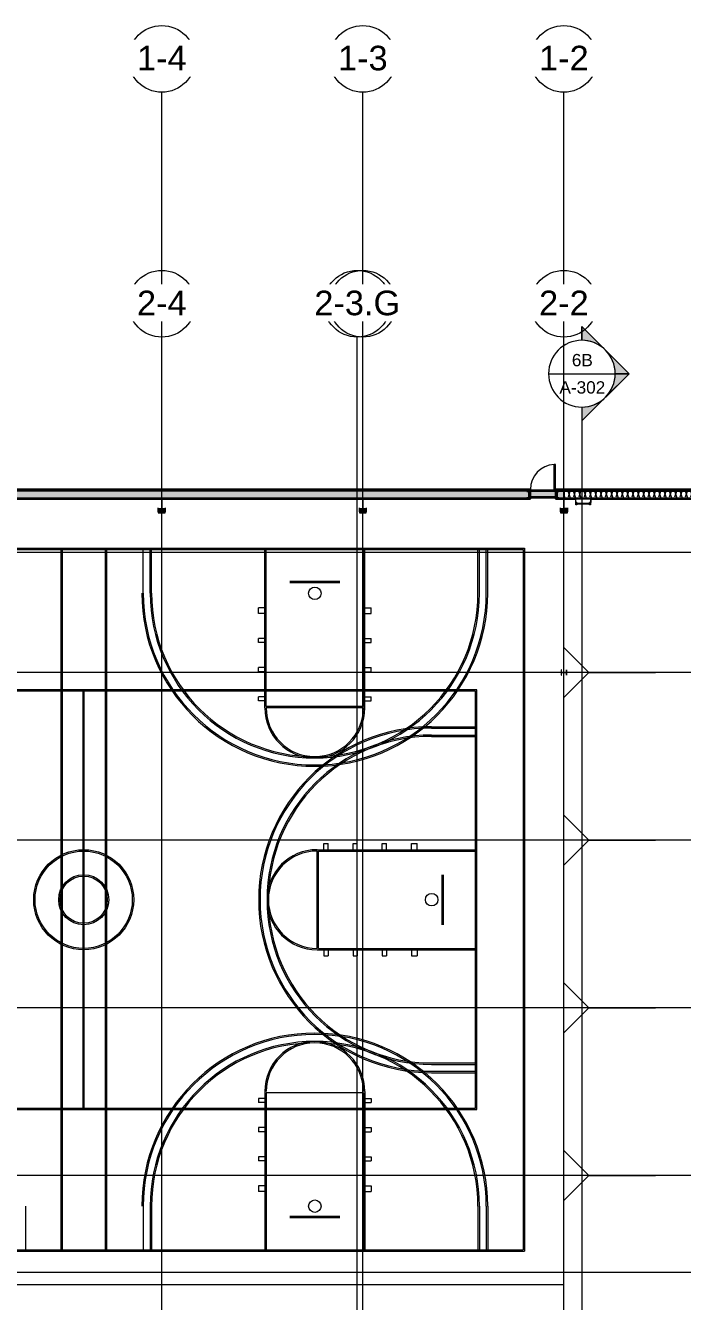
# Model space of a CAD drawing. Header units: inches. Extents: x 25369 to 33161, y -23509 to -20274.
# Drawn here: x 31135 to 32081, y -22290 to -20454 of the extents above; entities that cross this region are included whole.
import ezdxf

# ---------------------------------------------------------------- set-up
doc = ezdxf.new("R2010")
doc.units = ezdxf.units.IN
doc.header["$MEASUREMENT"] = 0
doc.linetypes.add('Dash 1_16_', pattern=[0.125, 0.0625, -0.0625])
doc.linetypes.add('Grid Line 1_2_', pattern=[0.875, 0.5, -0.125, 0.125, -0.125])
for name, color, linetype, lineweight in [('A-DETL', 90, 'Continuous', 9), ('A-DOOR', 31, 'Continuous', 9), ('A-FLOR', 192, 'Continuous', 9), ('A-FLOR-OTLN', 90, 'Continuous', 9), ('A-WALL', 113, 'Continuous', 9), ('A-WALL-PATT', 111, 'Continuous', 25), ('G-ANNO-SYMB', 111, 'Continuous', 9), ('L-SITE-WALL', 31, 'Continuous', 9), ('Q-SPCQ', 91, 'Continuous', 9), ('S-BEAM', 12, 'Continuous', 9), ('S-COLS', 52, 'Continuous', 9), ('S-GRID', 1, 'Continuous', 9), ('S-GRID-IDEN', 1, 'Continuous', 9)]:
    doc.layers.add(name, color=color, linetype=linetype, lineweight=lineweight)
doc.styles.add('Arial', font='arial.ttf', dxfattribs={"height": 35.407186})
doc.styles.add('Arial_1', font='arial.ttf', dxfattribs={"height": 17.703593})
pattern_1 = [(0, (5929.126, 0), (0, 24), []), (90, (5929.126, 0), (-24, 1e-15), [])]
pattern_2 = [(161.57, (5930.086, 0.96), (-7.6802237, -0.0009796), [0, -54.643, 6.067, 0]), (18.43, (5928.166, 0.96), (-7.6802237, 0.0009796), [0, -54.643, 6.067, 0]), (108.43, (5930.086, 0.96), (3.8382953, -19.20136532), [18.211, -42.499]), (71.57, (5928.166, 0.96), (3.8382953, 19.20136532), [18.211, -42.499])]
pattern_3 = [(45, (5929.126, 0), (-19.00703, 19.00703), []), (45, (5929.126, 28.8), (-19.00703, 19.00703), [])]
pattern_4 = [(225, (31620.517, -22360.053), (19.00703, -19.00703), []), (225, (31620.517, -22388.853), (19.00703, -19.00703), [])]
pattern_5 = [(225, (31331.017, -22360.053), (19.00703, -19.00703), []), (225, (31331.017, -22388.853), (19.00703, -19.00703), [])]
pattern_6 = [(225, (31910.017, -22360.053), (19.00703, -19.00703), []), (225, (31910.017, -22388.853), (19.00703, -19.00703), [])]

# ---------------------------------------------------------------- blocks, each defined once
blk = doc.blocks.new('Struct_Xcel_Sports Complex_rvt-2-Overall Floor Plan')
at = {"layer": 'L-SITE-WALL', "lineweight": 5}
h = blk.add_hatch(color=254, dxfattribs=at)
h.paths.add_polyline_path([(25968.8, -21132.3), (25968.8, -21124.3), (25932.8, -21124.3), (25932.8, -21132.3), (25942.9, -21132.3)], flags=0)
h.paths.add_polyline_path([(23037.3, -21132.3), (23037.5, -21132.3), (23037.5, -21125), (23037.3, -21125), (23037.3, -21128.4)], flags=0)
h.paths.add_polyline_path([(23036.8, -21132.3), (23036.8, -21124.3), (22929.5, -21124.3), (22929.5, -21132.3), (22995.1, -21132.3)], flags=0)
h.paths.add_polyline_path([(22919.8, -21132.3), (22919.8, -21124.3), (22847.8, -21124.3), (22847.8, -21132.3), (22854.7, -21132.3)], flags=0)
at = {"layer": 'A-DETL', "linetype": 'Dash 1_16_'}
blk.add_line((25932.8, -21124.3), (25968.8, -21124.3), dxfattribs=at)
at = {"layer": 'A-DETL', "color": 7}
for p, q in [((26016.9, -21385.1), (25980.9, -21349.1)), ((25980.9, -21421.1), (26016.9, -21385.1)), ((26016.9, -21385.1), (26112.9, -21385.1)), ((26016.9, -21626.3), (25980.9, -21590.3)), ((25980.9, -21662.3), (26016.9, -21626.3)), ((26016.9, -21626.3), (26112.9, -21626.3)), ((26016.9, -21867.6), (25980.9, -21831.6)), ((25980.9, -21903.6), (26016.9, -21867.6)), ((26016.9, -21867.6), (26112.9, -21867.6)), ((26016.9, -22108.8), (25980.9, -22072.8)), ((25980.9, -22144.8), (26016.9, -22108.8)), ((26016.9, -22108.8), (26112.9, -22108.8))]:
    blk.add_line(p, q, dxfattribs=at)
at = {"layer": 'A-FLOR', "color": 7}
blk.add_line((25932.8, -21132.3), (25968.8, -21132.3), dxfattribs=at)
at = {"layer": 'L-SITE-WALL', "color": 7}
for p, q in [((25932.8, -21124.3), (25968.8, -21124.3)), ((25968.8, -21132.3), (25932.8, -21132.3))]:
    blk.add_line(p, q, dxfattribs=at)
blk = doc.blocks.new('columns and girder2 - one-1334686-Overall Floor Plan')
at = {"layer": 'S-BEAM'}
h = blk.add_hatch(dxfattribs=at)
h.set_pattern_fill('FP_23', color=256, style=0, pattern_type=2)
h.set_pattern_definition(pattern_4)
h.paths.add_polyline_path([(-5, -1.2), (-5, -2), (5, -2), (5, -1.2), (0, -1.2)], flags=0)
h.paths.add_polyline_path([(-5, -17), (-5, -18.5), (5, -18.5), (5, -17)], flags=0)
h.paths.add_polyline_path([(5, -1204.9), (-5, -1204.9), (-5, -1206.4), (5, -1206.4)], flags=0)
h.paths.add_polyline_path([(5, -1224.3), (-5, -1224.3), (-5, -1225), (5, -1225)], flags=0)
h = blk.add_hatch(color=256, dxfattribs=at)
h.paths.add_polyline_path([(5, -10.7), (0.6, -10.7), (0.6, -17), (5, -17)], flags=0)
h.paths.add_polyline_path([(-5, -10.7), (-5, -17), (-0.6, -17), (-0.6, -10.7)], flags=0)
h = blk.add_hatch(dxfattribs=at)
h.set_pattern_fill('FP_23', color=256, style=0, pattern_type=2)
h.set_pattern_definition(pattern_4)
h.paths.add_polyline_path([(-0.6, -2), (-0.6, -17), (0.6, -17), (0.6, -2)], flags=0)
h.paths.add_polyline_path([(-0.6, -1206.4), (-0.6, -1224.3), (0.6, -1224.3), (0.6, -1206.4)], flags=0)
h = blk.add_hatch(color=256, dxfattribs=at)
h.paths.add_polyline_path([(0.6, -1206.4), (0.6, -1211.9), (5, -1211.9), (5, -1206.4)], flags=0)
h.paths.add_polyline_path([(-5, -1206.4), (-5, -1211.9), (-0.6, -1211.9), (-0.6, -1206.4)], flags=0)
at = {"layer": 'S-BEAM', "lineweight": 15}
for p, q in [((-5, -1.2), (-5, -2)), ((-5, -2), (5, -2)), ((5, -17), (-5, -17)), ((-5, -17), (-5, -18.5)), ((0.6, -2), (-0.6, -2)), ((-0.6, -2), (-0.6, -17)), ((-0.6, -17), (0.6, -17)), ((0.6, -17), (0.6, -2)), ((5, -2), (5, -1.2)), ((5, -18.5), (5, -17)), ((-5, -18.5), (5, -18.5)), ((5, -1204.9), (-5, -1204.9)), ((-5, -1204.9), (-5, -1206.4)), ((-5, -1206.4), (5, -1206.4)), ((0.6, -1206.4), (-0.6, -1206.4)), ((-0.6, -1206.4), (-0.6, -1224.3)), ((0.6, -1224.3), (0.6, -1206.4)), ((5, -1206.4), (5, -1204.9)), ((5, -1224.3), (-5, -1224.3)), ((-5, -1224.3), (-5, -1225)), ((-0.6, -1224.3), (0.6, -1224.3)), ((5, -1225), (5, -1224.3))]:
    blk.add_line(p, q, dxfattribs=at)
at = {"layer": 'S-BEAM'}
for p, q in [((-5, -17), (-5, -10.7)), ((5, -10.7), (5, -17)), ((-5, -1211.9), (-5, -1206.4)), ((5, -1206.4), (5, -1211.9))]:
    blk.add_line(p, q, dxfattribs=at)
blk = doc.blocks.new('columns and girder2 - one-V27-Overall Floor Plan')
at = {"layer": 'S-BEAM'}
h = blk.add_hatch(dxfattribs=at)
h.set_pattern_fill('FP_24', color=256, style=0, pattern_type=2)
h.set_pattern_definition(pattern_5)
h.paths.add_polyline_path([(-5, -1.2), (-5, -2), (5, -2), (5, -1.2), (0, -1.2)], flags=0)
h.paths.add_polyline_path([(-5, -17), (-5, -18.5), (5, -18.5), (5, -17)], flags=0)
h.paths.add_polyline_path([(5, -1204.9), (-5, -1204.9), (-5, -1206.4), (5, -1206.4)], flags=0)
h.paths.add_polyline_path([(5, -1224.3), (-5, -1224.3), (-5, -1225), (5, -1225)], flags=0)
h = blk.add_hatch(color=256, dxfattribs=at)
h.paths.add_polyline_path([(5, -10.7), (0.6, -10.7), (0.6, -17), (5, -17)], flags=0)
h.paths.add_polyline_path([(-5, -10.7), (-5, -17), (-0.6, -17), (-0.6, -10.7)], flags=0)
h = blk.add_hatch(dxfattribs=at)
h.set_pattern_fill('FP_24', color=256, style=0, pattern_type=2)
h.set_pattern_definition(pattern_5)
h.paths.add_polyline_path([(-0.6, -2), (-0.6, -17), (0.6, -17), (0.6, -2)], flags=0)
h.paths.add_polyline_path([(0.6, -1206.4), (-0.6, -1206.4), (-0.6, -1224.3), (0.6, -1224.3)], flags=0)
h = blk.add_hatch(color=256, dxfattribs=at)
h.paths.add_polyline_path([(0.6, -1206.4), (0.6, -1211.9), (5, -1211.9), (5, -1206.4)], flags=0)
h.paths.add_polyline_path([(-5, -1206.4), (-5, -1211.9), (-0.6, -1211.9), (-0.6, -1206.4)], flags=0)
at = {"layer": 'S-BEAM', "lineweight": 15}
for p, q in [((-5, -1.2), (-5, -2)), ((-5, -2), (5, -2)), ((5, -17), (-5, -17)), ((-5, -17), (-5, -18.5)), ((0.6, -2), (-0.6, -2)), ((-0.6, -2), (-0.6, -17)), ((-0.6, -17), (0.6, -17)), ((0.6, -17), (0.6, -2)), ((5, -2), (5, -1.2)), ((5, -18.5), (5, -17)), ((-5, -18.5), (5, -18.5)), ((5, -1204.9), (-5, -1204.9)), ((-5, -1204.9), (-5, -1206.4)), ((-5, -1206.4), (5, -1206.4)), ((0.6, -1206.4), (-0.6, -1206.4)), ((-0.6, -1206.4), (-0.6, -1224.3)), ((0.6, -1224.3), (0.6, -1206.4)), ((5, -1206.4), (5, -1204.9)), ((5, -1224.3), (-5, -1224.3)), ((-5, -1224.3), (-5, -1225)), ((-0.6, -1224.3), (0.6, -1224.3)), ((5, -1225), (5, -1224.3))]:
    blk.add_line(p, q, dxfattribs=at)
at = {"layer": 'S-BEAM'}
for p, q in [((-5, -17), (-5, -10.7)), ((5, -10.7), (5, -17)), ((-5, -1211.9), (-5, -1206.4)), ((5, -1206.4), (5, -1211.9))]:
    blk.add_line(p, q, dxfattribs=at)
blk = doc.blocks.new('columns and girder2 - one-V36-Overall Floor Plan')
at = {"layer": 'S-BEAM'}
h = blk.add_hatch(dxfattribs=at)
h.set_pattern_fill('FP_33', color=256, style=0, pattern_type=2)
h.set_pattern_definition(pattern_6)
h.paths.add_polyline_path([(5, -0.5), (-5, -0.5), (-5, -2), (5, -2)], flags=0)
h.paths.add_polyline_path([(-5, -17), (-5, -18.5), (5, -18.5), (5, -17)], flags=0)
h.paths.add_polyline_path([(-5, -1204.9), (-5, -1206.4), (5, -1206.4), (5, -1204.9)], flags=0)
h.paths.add_polyline_path([(-0.1, -1224.3), (-5, -1224.3), (-5, -1225), (5, -1225), (5, -1224.3), (0.6, -1224.3)], flags=0)
h = blk.add_hatch(color=256, dxfattribs=at)
h.paths.add_polyline_path([(5, -10.7), (0.6, -10.7), (0.6, -17), (5, -17)], flags=0)
h.paths.add_polyline_path([(-5, -10.7), (-5, -17), (-0.6, -17), (-0.6, -10.7)], flags=0)
h = blk.add_hatch(dxfattribs=at)
h.set_pattern_fill('FP_33', color=256, style=0, pattern_type=2)
h.set_pattern_definition(pattern_6)
h.paths.add_polyline_path([(0.6, -2), (-0.6, -2), (-0.6, -17), (0.6, -17)], flags=0)
h.paths.add_polyline_path([(-0.6, -1206.4), (-0.6, -1224.3), (0.6, -1224.3), (0.6, -1206.4)], flags=0)
h = blk.add_hatch(color=256, dxfattribs=at)
h.paths.add_polyline_path([(5, -1206.4), (0.6, -1206.4), (0.6, -1211.9), (5, -1211.9)], flags=0)
h.paths.add_polyline_path([(-5, -1206.4), (-5, -1212), (-0.6, -1212), (-0.6, -1206.4)], flags=0)
at = {"layer": 'S-BEAM', "lineweight": 15}
for p, q in [((5, -0.5), (-5, -0.5)), ((-5, -0.5), (-5, -2)), ((-5, -2), (5, -2)), ((5, -17), (-5, -17)), ((-5, -17), (-5, -18.5)), ((0.6, -2), (-0.6, -2)), ((-0.6, -2), (-0.6, -17)), ((-0.6, -17), (0.6, -17)), ((0.6, -17), (0.6, -2)), ((5, -2), (5, -0.5)), ((5, -18.5), (5, -17)), ((-5, -18.5), (5, -18.5)), ((5, -1204.9), (-5, -1204.9)), ((-5, -1204.9), (-5, -1206.4)), ((-5, -1206.4), (5, -1206.4)), ((0.6, -1206.4), (-0.6, -1206.4)), ((-0.6, -1206.4), (-0.6, -1224.3)), ((0.6, -1224.3), (0.6, -1206.4)), ((5, -1206.4), (5, -1204.9)), ((5, -1224.3), (-5, -1224.3)), ((-5, -1224.3), (-5, -1225)), ((-0.6, -1224.3), (0.6, -1224.3)), ((5, -1225), (5, -1224.3))]:
    blk.add_line(p, q, dxfattribs=at)
at = {"layer": 'S-BEAM'}
for p, q in [((-5, -17), (-5, -10.7)), ((5, -10.7), (5, -17)), ((-5, -1212), (-5, -1206.4)), ((5, -1206.4), (5, -1211.9))]:
    blk.add_line(p, q, dxfattribs=at)
blk = doc.blocks.new('Single-Flush - 36_ x 96_-1048073-Overall Floor Plan')
at = {"layer": 'A-DOOR', "lineweight": 13}
for p, q in [((16, 6.6), (16, 42.6)), ((18, 42.6), (16, 42.6)), ((18, 6.6), (18, 42.6)), ((18, 6.6), (16, 6.6))]:
    blk.add_line(p, q, dxfattribs=at)
at = {"layer": 'A-DOOR'}
blk.add_arc((18, 6.6), 36.1, 93.1789, 180, dxfattribs=at)
blk = doc.blocks.new('lad500 - Standard-1365116-Overall Floor Plan')
at = {"layer": 'Q-SPCQ'}
for p, q in [((26019.6, -21135.1), (25997.8, -21135.1)), ((25997.8, -21135.1), (25997.8, -21140.6)), ((25998, -21140.4), (25998, -21135.2)), ((25998, -21135.2), (26019.5, -21135.2)), ((26019.5, -21135.2), (26019.5, -21140.4)), ((26019.6, -21140.6), (26019.6, -21135.1)), ((25997.8, -21140.6), (25999.5, -21140.6)), ((25999.5, -21140.4), (25998, -21140.4)), ((25998.1, -21140.4), (25999.6, -21140.4)), ((25998.1, -21143.7), (25998.1, -21140.4)), ((25999.6, -21143.7), (25998.1, -21143.7)), ((25999.5, -21140.6), (25999.5, -21140.4)), ((25999.6, -21140.4), (25999.6, -21141.4)), ((25999.6, -21142.7), (25999.6, -21141.4)), ((25999.6, -21141.4), (26017.8, -21141.4)), ((26017.8, -21142.7), (25999.6, -21142.7)), ((25999.6, -21142.7), (25999.6, -21143.7)), ((26017.8, -21141.4), (26017.8, -21140.4)), ((26017.8, -21140.4), (26019.3, -21140.4)), ((26017.8, -21142.7), (26017.8, -21141.4)), ((26017.8, -21143.7), (26017.8, -21142.7)), ((26019.3, -21143.7), (26017.8, -21143.7)), ((26019.5, -21140.4), (26017.9, -21140.4)), ((26017.9, -21140.4), (26017.9, -21140.6)), ((26017.9, -21140.6), (26019.6, -21140.6)), ((26019.3, -21140.4), (26019.3, -21143.7))]:
    blk.add_line(p, q, dxfattribs=at)
blk = doc.blocks.new('Grid - Grid Head - Circle-14747-Overall Floor Plan')
at = {"layer": 'S-GRID-IDEN'}
blk.add_circle((0, 0), 0.25, dxfattribs=at)
blk = doc.blocks.new('Section - Section Head - Filled-1526-Overall Floor Plan')
at = {"layer": 'G-ANNO-SYMB'}
h = blk.add_hatch(color=256, dxfattribs=at)
edge = h.paths.add_edge_path(flags=0)
edge.add_line((-0.4268, 0.1768), (-0.25, 0.3536))
edge.add_line((-0.25, 0.3536), (-0.25, 0.25))
edge.add_arc((-0.25, 0), 0.25, 90, 135)
h = blk.add_hatch(color=256, dxfattribs=at)
edge = h.paths.add_edge_path(flags=0)
edge.add_arc((-0.25, 0), 0.25, 45, 90)
edge.add_line((-0.25, 0.25), (-0.25, 0.3536))
edge.add_line((-0.25, 0.3536), (-0.0732, 0.1768))
h = blk.add_hatch(color=256, dxfattribs=at)
edge = h.paths.add_edge_path(flags=0)
edge.add_arc((-0.25, 0), 0.2503, 137.9216, 180)
edge.add_line((-0.5003, 0), (-0.6036, 0))
edge.add_line((-0.6036, 0), (-0.4358, 0.1678))
h = blk.add_hatch(color=256, dxfattribs=at)
edge = h.paths.add_edge_path(flags=0)
edge.add_line((-0.0642, 0.1678), (0.1036, 0))
edge.add_line((0.1036, 0), (0.0003, 0))
edge.add_arc((-0.25, 0), 0.2503, 0, 42.0784)
for p, q in [((-0.25, 0.3536), (-0.6036, 0)), ((-0.25, 0.3536), (-0.4268, 0.1768)), ((-0.25, 0.3536), (0.1036, 0)), ((-0.25, 0.25), (-0.25, 0.3536)), ((-0.0732, 0.1768), (-0.25, 0.3536)), ((-0.25, 0.3536), (-0.25, 0.25)), ((-0.4358, 0.1678), (-0.6036, 0)), ((0.1036, 0), (-0.0642, 0.1678)), ((-0.6036, 0), (-0.5003, 0)), ((0.0003, 0), (0.1036, 0)), ((-0.5, 0), (-0.6036, 0)), ((0, 0), (0.1036, 0))]:
    blk.add_line(p, q, dxfattribs=at)
for radius, start, end in [(0.25, 360, 180), (0.25, 90, 135), (0.25, 45, 90), (0.2503, 137.9216, 180), (0.2503, 0, 42.0784), (0.25, 180, 360)]:
    blk.add_arc((-0.25, 0), radius, start, end, dxfattribs=at)

msp = doc.modelspace()

# ---------------------------------------------------------------- hatches: boundary and pattern name
at = {"layer": 'A-WALL'}
h = msp.add_hatch(color=256, dxfattribs=at)
h.paths.add_polyline_path([(29626.1, -21123.3), (31861.9, -21123.3), (31861.9, -21121.8), (28966.6, -21121.8), (28966.6, -21123.3), (29555.9, -21123.3)], flags=0)
h.paths.add_polyline_path([(28776.9, -21123.3), (28776.9, -21121.8), (28709.8, -21121.8), (28709.8, -21123.3), (28713.6, -21123.3)], flags=0)
h.paths.add_polyline_path([(31910.1, -21123.3), (31910.1, -21121.8), (31897.9, -21121.8), (31897.9, -21123.3), (31907.1, -21123.3)], flags=0)
h.paths.add_polyline_path([(28858.6, -21123.3), (28858.6, -21121.8), (28848.9, -21121.8), (28848.9, -21123.3)], flags=0)
at = {"layer": 'A-WALL', "lineweight": 5}
h = msp.add_hatch(color=256, dxfattribs=at)
h.paths.add_polyline_path([(28776.9, -21135.1), (28776.9, -21128.4), (28776.1, -21128.4), (28776.1, -21134.3), (28720.5, -21134.3), (28720.5, -21135.1), (28721.3, -21135.1)], flags=0)
h.paths.add_polyline_path([(31910.1, -21135.1), (31910.1, -21124.3), (31909.4, -21124.3), (31909.4, -21134.3), (31898.6, -21134.3), (31898.6, -21128.4), (31897.9, -21128.4), (31897.9, -21135.1), (31907.1, -21135.1)], flags=0)
h.paths.add_polyline_path([(28848.9, -21135.1), (28858.6, -21135.1), (28858.6, -21128.4), (28857.9, -21128.4), (28857.9, -21134.3), (28849.6, -21134.3), (28849.6, -21128.4), (28848.9, -21128.4)], flags=0)
h.paths.add_polyline_path([(28966.6, -21135.1), (31861.9, -21135.1), (31861.9, -21128.4), (31861.1, -21128.4), (31861.1, -21134.3), (28967.4, -21134.3), (28967.4, -21128.4), (28966.6, -21128.4)], flags=0)
at = {"layer": 'A-WALL'}
msp.add_hatch(color=256, dxfattribs=at).paths.add_polyline_path([(32213, -21123.3), (32213, -21121.8), (31910.1, -21121.8), (31910.1, -21123.3), (32211.5, -21123.3)], flags=0)
at = {"layer": 'A-WALL', "lineweight": 5}
msp.add_hatch(color=256, dxfattribs=at).paths.add_polyline_path([(32200.5, -21135.1), (32200.5, -21134.3), (31910.9, -21134.3), (31910.9, -21124.3), (31910.1, -21124.3), (31910.1, -21135.1), (32199.8, -21135.1)], flags=0)
at = {"layer": 'A-WALL-PATT', "lineweight": 9}
h = msp.add_hatch(dxfattribs=at)
h.set_pattern_fill('FP_18', color=256, style=0, pattern_type=2)
h.set_pattern_definition(pattern_1)
h.paths.add_polyline_path([(31910.1, -21124.3), (31910.1, -21123.3), (31897.9, -21123.3), (31897.9, -21124.3), (31909.4, -21124.3)], flags=0)
h.paths.add_polyline_path([(28709.8, -21124.3), (28776.9, -21124.3), (28776.9, -21123.3), (28709.8, -21123.3)], flags=0)
h.paths.add_polyline_path([(31731.6, -21124.3), (31861.9, -21124.3), (31861.9, -21123.3), (28966.6, -21123.3), (28966.6, -21124.3), (31170.1, -21124.3)], flags=0)
h.paths.add_polyline_path([(28858.6, -21124.3), (28858.6, -21123.3), (28848.9, -21123.3), (28848.9, -21124.3)], flags=0)
h = msp.add_hatch(dxfattribs=at)
h.set_pattern_fill('FP_16', color=256, style=0, pattern_type=2)
h.set_pattern_definition(pattern_2)
h.paths.add_polyline_path([(28710.5, -21134.3), (28776.1, -21134.3), (28776.1, -21128.4), (28776.9, -21128.4), (28776.9, -21124.3), (28710.5, -21124.3)], flags=0)
h.paths.add_polyline_path([(29345.3, -21134.3), (31861.1, -21134.3), (31861.1, -21128.4), (31861.9, -21128.4), (31861.9, -21124.3), (28966.6, -21124.3), (28966.6, -21128.4), (28967.4, -21128.4), (28967.4, -21134.3), (29275.1, -21134.3)], flags=0)
h.paths.add_polyline_path([(31909.4, -21134.3), (31909.4, -21124.3), (31897.9, -21124.3), (31897.9, -21128.4), (31898.6, -21128.4), (31898.6, -21134.3), (31907.1, -21134.3)], flags=0)
h.paths.add_polyline_path([(28849.6, -21134.3), (28857.9, -21134.3), (28857.9, -21128.4), (28858.6, -21128.4), (28858.6, -21124.3), (28848.9, -21124.3), (28848.9, -21128.4), (28849.6, -21128.4)], flags=0)
h = msp.add_hatch(dxfattribs=at)
h.set_pattern_fill('FP_18', color=256, style=0, pattern_type=2)
h.set_pattern_definition(pattern_1)
h.paths.add_polyline_path([(32211.5, -21124.3), (32211.5, -21123.3), (31910.1, -21123.3), (31910.1, -21124.3), (32210.5, -21124.3)], flags=0)
h = msp.add_hatch(dxfattribs=at)
h.set_pattern_fill('FP_16', color=256, style=0, pattern_type=2)
h.set_pattern_definition(pattern_2)
h.paths.add_polyline_path([(32210.5, -21134.3), (32210.5, -21124.3), (31910.9, -21124.3), (31910.9, -21134.3), (32205.4, -21134.3)], flags=0)
at = {"layer": 'L-SITE-WALL', "lineweight": 5}
h = msp.add_hatch(color=256, dxfattribs=at)
h.paths.add_polyline_path([(31872, -21124.3), (31897.9, -21124.3), (31897.9, -21122.3), (31861.9, -21122.3), (31861.9, -21124.3)], flags=0)
h.paths.add_polyline_path([(28966.6, -21124.3), (28966.6, -21122.3), (28858.6, -21122.4), (28858.6, -21124.3), (28966.4, -21124.3)], flags=0)
h.paths.add_polyline_path([(28848.9, -21124.3), (28848.9, -21122.3), (28776.9, -21122.3), (28776.9, -21124.3), (28783.8, -21124.3)], flags=0)
at = {"layer": 'S-COLS'}
h = msp.add_hatch(dxfattribs=at)
h.set_pattern_fill('FP_13', color=256, style=0, pattern_type=2)
h.set_pattern_definition(pattern_3)
h.paths.add_polyline_path([(31859.6, -21134.3), (31859.6, -21124.3), (31856.8, -21124.3), (31856.9, -21124.6), (31857.2, -21124.7), (31859.1, -21125), (31859.1, -21133.6), (31856.9, -21134), (31856.8, -21134.3)], flags=0)
h = msp.add_hatch(dxfattribs=at)
h.set_pattern_fill('FP_13', color=256, style=0, pattern_type=2)
h.set_pattern_definition(pattern_3)
h.paths.add_polyline_path([(31903, -21134.3), (31902.9, -21134), (31902.6, -21133.9), (31900.7, -21133.6), (31900.7, -21125), (31902.9, -21124.6), (31903, -21124.3), (31900.1, -21124.3), (31900.1, -21134.3)], flags=0)
h = msp.add_hatch(dxfattribs=at)
h.set_pattern_fill('FP_13', color=256, style=0, pattern_type=2)
h.set_pattern_definition(pattern_3)
h.paths.add_polyline_path([(31906.5, -21389.1), (31906.5, -21385.9), (31906.7, -21385.4), (31907.1, -21385.2), (31912.9, -21385.2), (31913.4, -21385.4), (31913.6, -21385.9), (31913.6, -21389.1), (31914, -21389.1), (31914, -21381.1), (31913.6, -21381.1), (31913.6, -21384.2), (31913.4, -21384.7), (31912.9, -21384.9), (31907.1, -21384.9), (31906.7, -21384.7), (31906.5, -21384.2), (31906.5, -21381.1), (31906, -21381.1), (31906, -21389.1)], flags=0)

# ---------------------------------------------------------------- linework, layer by layer
at = {"layer": 'A-FLOR'}
for p, q in [((31897.9, -21134.3), (31861.9, -21134.3)), ((31910, -21384.9), (31910, -21155.2)), ((31910, -22266.1), (31910, -21385.2)), ((30532.5, -22266.1), (31910, -22266.1))]:
    msp.add_line(p, q, dxfattribs=at)
at = {"layer": 'A-FLOR-OTLN'}
for p, q in [((30583.7, -21206.1), (31853.3, -21206.1)), ((30585.7, -21208.1), (31851.3, -21208.1)), ((31185.7, -21206.1), (31185.7, -22218.1)), ((31187.7, -21208.1), (31187.7, -22216.1)), ((31249.3, -21208.1), (31249.3, -22216.1)), ((31251.3, -21206.1), (31251.3, -22218.1)), ((31304.3, -21271.1), (31304.3, -21208.1)), ((31314.3, -21271.1), (31314.3, -21208.1)), ((31316.3, -21271.1), (31316.3, -21208.1)), ((31479.3, -21436.1), (31479.3, -21208.1)), ((31481.3, -21434.1), (31481.3, -21208.1)), ((31621.3, -21434.1), (31621.3, -21208.1)), ((31623.3, -21436.1), (31623.3, -21208.1)), ((31786.3, -21271.1), (31786.3, -21208.1)), ((31788.3, -21271.1), (31788.3, -21208.1)), ((31798.3, -21271.1), (31798.3, -21208.1)), ((31800.3, -21271.1), (31800.3, -21208.1)), ((31851.3, -21208.1), (31851.3, -22216.1)), ((31853.3, -21206.1), (31853.3, -22218.1)), ((31587.3, -21254.1), (31515.3, -21254.1)), ((31587.3, -21256.1), (31515.3, -21256.1)), ((31479.3, -21292.1), (31470.3, -21292.1)), ((31470.3, -21300.1), (31470.3, -21292.1)), ((31479.3, -21300.1), (31470.3, -21300.1)), ((31623.3, -21292.1), (31632.3, -21292.1)), ((31623.3, -21300.1), (31632.3, -21300.1)), ((31632.3, -21300.1), (31632.3, -21292.1)), ((31479.3, -21336.1), (31470.3, -21336.1)), ((31470.3, -21342.1), (31470.3, -21336.1)), ((31623.3, -21336.1), (31632.3, -21336.1)), ((31632.3, -21342.1), (31632.3, -21336.1)), ((31479.3, -21342.1), (31470.3, -21342.1)), ((31623.3, -21342.1), (31632.3, -21342.1)), ((31479.3, -21378.1), (31470.3, -21378.1)), ((31470.3, -21384.1), (31470.3, -21378.1)), ((31479.3, -21384.1), (31470.3, -21384.1)), ((31623.3, -21378.1), (31632.3, -21378.1)), ((31623.3, -21384.1), (31632.3, -21384.1)), ((31632.3, -21384.1), (31632.3, -21378.1)), ((31784.5, -21410.1), (30652.5, -21410.1)), ((31784.5, -22014.1), (31784.5, -21410.1)), ((31782.5, -21412.1), (30654.5, -21412.1)), ((31217.5, -21412.1), (31217.5, -22012.1)), ((31218.5, -21412.1), (31218.5, -22012.1)), ((31479.3, -21420.1), (31470.3, -21420.1)), ((31470.3, -21426.1), (31470.3, -21420.1)), ((31479.3, -21426.1), (31470.3, -21426.1)), ((31623.3, -21420.1), (31632.3, -21420.1)), ((31623.3, -21426.1), (31632.3, -21426.1)), ((31632.3, -21426.1), (31632.3, -21420.1)), ((31782.5, -22012.1), (31782.5, -21412.1)), ((31621.3, -21434.1), (31481.3, -21434.1)), ((31621.3, -21436.1), (31481.3, -21436.1)), ((31719.5, -21463.1), (31782.5, -21463.1)), ((31719.5, -21465.1), (31782.5, -21465.1)), ((31719.5, -21475.1), (31782.5, -21475.1)), ((31719.5, -21477.1), (31782.5, -21477.1)), ((31564.5, -21631.1), (31570.5, -21631.1)), ((31564.5, -21640.1), (31564.5, -21631.1)), ((31570.5, -21640.1), (31570.5, -21631.1)), ((31606.5, -21631.1), (31612.5, -21631.1)), ((31606.5, -21640.1), (31606.5, -21631.1)), ((31612.5, -21640.1), (31612.5, -21631.1)), ((31648.5, -21631.1), (31654.5, -21631.1)), ((31648.5, -21640.1), (31648.5, -21631.1)), ((31654.5, -21640.1), (31654.5, -21631.1)), ((31690.5, -21631.1), (31698.5, -21631.1)), ((31690.5, -21640.1), (31690.5, -21631.1)), ((31698.5, -21640.1), (31698.5, -21631.1)), ((31554.5, -21640.1), (31782.5, -21640.1)), ((31554.5, -21782.1), (31554.5, -21642.1)), ((31556.5, -21782.1), (31556.5, -21642.1)), ((31556.5, -21642.1), (31782.5, -21642.1)), ((31734.5, -21748.1), (31734.5, -21676.1)), ((31736.5, -21748.1), (31736.5, -21676.1)), ((31554.5, -21784.1), (31782.5, -21784.1)), ((31556.5, -21782.1), (31782.5, -21782.1)), ((31564.5, -21784.1), (31564.5, -21793.1)), ((31564.5, -21793.1), (31570.5, -21793.1)), ((31570.5, -21784.1), (31570.5, -21793.1)), ((31606.5, -21784.1), (31606.5, -21793.1)), ((31606.5, -21793.1), (31612.5, -21793.1)), ((31612.5, -21784.1), (31612.5, -21793.1)), ((31648.5, -21784.1), (31648.5, -21793.1)), ((31648.5, -21793.1), (31654.5, -21793.1)), ((31654.5, -21784.1), (31654.5, -21793.1)), ((31690.5, -21784.1), (31690.5, -21793.1)), ((31690.5, -21793.1), (31698.5, -21793.1)), ((31698.5, -21784.1), (31698.5, -21793.1)), ((31719.5, -21947.1), (31782.5, -21947.1)), ((31719.5, -21949.1), (31782.5, -21949.1)), ((31719.5, -21959.1), (31782.5, -21959.1)), ((31719.5, -21961.1), (31782.5, -21961.1)), ((31470.3, -21998.1), (31470.3, -22004.1)), ((31479.3, -21998.1), (31470.3, -21998.1)), ((31479.3, -21988.1), (31479.3, -22216.1)), ((31621.3, -21990.1), (31481.3, -21990.1)), ((31481.3, -21990.1), (31481.3, -22216.1)), ((31621.3, -21990.1), (31621.3, -22216.1)), ((31623.3, -21988.1), (31623.3, -22216.1)), ((31623.3, -21998.1), (31632.3, -21998.1)), ((31632.3, -21998.1), (31632.3, -22004.1)), ((30652.5, -22014.1), (31784.5, -22014.1)), ((30654.5, -22012.1), (31782.5, -22012.1)), ((31479.3, -22004.1), (31470.3, -22004.1)), ((31623.3, -22004.1), (31632.3, -22004.1)), ((31470.3, -22040.1), (31470.3, -22046.1)), ((31479.3, -22040.1), (31470.3, -22040.1)), ((31479.3, -22046.1), (31470.3, -22046.1)), ((31623.3, -22040.1), (31632.3, -22040.1)), ((31623.3, -22046.1), (31632.3, -22046.1)), ((31632.3, -22040.1), (31632.3, -22046.1)), ((31470.3, -22082.1), (31470.3, -22088.1)), ((31479.3, -22082.1), (31470.3, -22082.1)), ((31479.3, -22088.1), (31470.3, -22088.1)), ((31623.3, -22082.1), (31632.3, -22082.1)), ((31623.3, -22088.1), (31632.3, -22088.1)), ((31632.3, -22082.1), (31632.3, -22088.1)), ((31470.3, -22124.1), (31470.3, -22132.1)), ((31479.3, -22124.1), (31470.3, -22124.1)), ((31623.3, -22124.1), (31632.3, -22124.1)), ((31632.3, -22124.1), (31632.3, -22132.1)), ((31479.3, -22132.1), (31470.3, -22132.1)), ((31623.3, -22132.1), (31632.3, -22132.1)), ((31134.7, -22153.1), (31134.7, -22216.1)), ((31304.3, -22153.1), (31304.3, -22216.1)), ((31314.3, -22153.1), (31314.3, -22216.1)), ((31316.3, -22153.1), (31316.3, -22216.1)), ((31786.3, -22153.1), (31786.3, -22216.1)), ((31788.3, -22153.1), (31788.3, -22216.1)), ((31798.3, -22153.1), (31798.3, -22216.1)), ((31800.3, -22153.1), (31800.3, -22216.1)), ((31587.3, -22168.1), (31515.3, -22168.1)), ((31587.3, -22170.1), (31515.3, -22170.1)), ((30583.7, -22218.1), (31853.3, -22218.1)), ((30585.7, -22216.1), (31851.3, -22216.1))]:
    msp.add_line(p, q, dxfattribs=at)
for centre, radius in [((31551.3, -21271.1), 9), ((31218.5, -21712.1), 72), ((31218.5, -21712.1), 70), ((31218.5, -21712.1), 36), ((31218.5, -21712.1), 34), ((31719.5, -21712.1), 9), ((31551.3, -22153.1), 9)]:
    msp.add_circle(centre, radius, dxfattribs=at)
for centre, radius, start, end in [((31551.3, -21271.1), 249, 180, 270), ((31551.3, -21271.1), 247, 180, 270), ((31551.3, -21271.1), 237, 180, 270), ((31551.3, -21271.1), 235, 180, 270), ((31551.3, -21271.1), 247, 270, 0), ((31551.3, -21271.1), 249, 270, 0), ((31551.3, -21271.1), 235, 270, 0), ((31551.3, -21271.1), 237, 270, 0), ((31551.3, -21436.1), 72, 180, 360), ((31551.3, -21436.1), 70, 180, 0), ((31719.5, -21712.1), 249, 90, 180), ((31719.5, -21712.1), 247, 90, 180), ((31719.5, -21712.1), 237, 90, 180), ((31719.5, -21712.1), 235, 90, 180), ((31554.5, -21712.1), 72, 90, 270), ((31554.5, -21712.1), 70, 90, 270), ((31719.5, -21712.1), 249, 180, 270), ((31719.5, -21712.1), 247, 180, 270), ((31719.5, -21712.1), 237, 180, 270), ((31719.5, -21712.1), 235, 180, 270), ((31551.3, -22153.1), 249, 90, 180), ((31551.3, -22153.1), 247, 90, 180), ((31551.3, -22153.1), 249, 0, 90), ((31551.3, -22153.1), 247, 0, 90), ((31551.3, -22153.1), 237, 90, 180), ((31551.3, -22153.1), 235, 90, 180), ((31551.3, -21988.1), 72, 0, 180), ((31551.3, -21988.1), 70, 360, 180), ((31551.3, -22153.1), 237, 0, 90), ((31551.3, -22153.1), 235, 0, 90)]:
    msp.add_arc(centre, radius, start, end, dxfattribs=at)
at = {"layer": 'A-WALL', "lineweight": 25}
for p, q in [((31861.9, -21121.8), (28966.6, -21121.8)), ((28966.6, -21135.1), (31861.9, -21135.1)), ((31861.9, -21135.1), (31861.9, -21121.8)), ((31897.9, -21121.8), (31897.9, -21135.1)), ((32213, -21121.8), (31897.9, -21121.8)), ((31897.9, -21135.1), (31926.9, -21135.1)), ((31948.8, -21135.1), (32199.8, -21135.1))]:
    msp.add_line(p, q, dxfattribs=at)
at = {"layer": 'A-WALL'}
for p, q in [((31861.9, -21123.3), (28966.6, -21123.3)), ((31861.9, -21124.3), (28966.6, -21124.3)), ((28967.4, -21134.3), (31861.1, -21134.3)), ((31861.1, -21134.3), (31861.1, -21128.4)), ((31861.9, -21128.4), (31861.1, -21128.4)), ((31897.9, -21123.3), (32211.5, -21123.3)), ((31897.9, -21124.3), (32210.5, -21124.3)), ((31898.6, -21128.4), (31897.9, -21128.4)), ((31898.6, -21128.4), (31898.6, -21134.3)), ((31898.6, -21134.3), (31909.4, -21134.3)), ((31909.4, -21124.3), (31909.4, -21134.3)), ((31910.9, -21134.3), (31910.9, -21124.3)), ((31910.9, -21134.3), (32200.5, -21134.3))]:
    msp.add_line(p, q, dxfattribs=at)
at = {"layer": 'G-ANNO-SYMB'}
for p, q in [((31887.9, -20955.1), (31983.9, -20955.1)), ((31935.9, -21003.1), (31935.9, -22908.8)), ((32512.7, -21212.5), (28701.8, -21212.5)), ((32512.7, -22248.8), (27933, -22248.8))]:
    msp.add_line(p, q, dxfattribs=at)
at = {"layer": 'L-SITE-WALL'}
for p, q in [((31861.9, -21122.3), (31897.9, -21122.3)), ((31897.9, -21124.3), (31861.9, -21124.3))]:
    msp.add_line(p, q, dxfattribs=at)
at = {"layer": 'S-COLS', "lineweight": 15}
for p, q in [((31859.6, -21124.3), (31856.8, -21124.3)), ((31856.8, -21134.3), (31859.6, -21134.3)), ((31857.2, -21124.7), (31859.1, -21125)), ((31859.1, -21133.6), (31857.2, -21133.9)), ((31859.1, -21125), (31859.1, -21133.6)), ((31859.6, -21134.3), (31859.6, -21124.3)), ((31903, -21124.3), (31900.1, -21124.3)), ((31900.1, -21124.3), (31900.1, -21134.3)), ((31900.1, -21134.3), (31903, -21134.3)), ((31900.7, -21125), (31902.6, -21124.7)), ((31900.7, -21133.6), (31900.7, -21125)), ((31902.6, -21133.9), (31900.7, -21133.6)), ((31906.5, -21381.1), (31906, -21381.1)), ((31906, -21381.1), (31906, -21389.1)), ((31906, -21389.1), (31906.5, -21389.1)), ((31906.5, -21384.2), (31906.5, -21381.1)), ((31906.5, -21389.1), (31906.5, -21385.9)), ((31912.9, -21384.9), (31907.1, -21384.9)), ((31907.1, -21385.2), (31912.9, -21385.2)), ((31914, -21381.1), (31913.6, -21381.1)), ((31913.6, -21381.1), (31913.6, -21384.2)), ((31913.6, -21385.9), (31913.6, -21389.1)), ((31913.6, -21389.1), (31914, -21389.1)), ((31914, -21389.1), (31914, -21381.1))]:
    msp.add_line(p, q, dxfattribs=at)
for centre, radius, start, end in [((31857.2, -21124.3), 0.436, 180, 270), ((31857.2, -21134.3), 0.436, 90, 180), ((31902.6, -21124.3), 0.436, 270, 0), ((31902.6, -21134.3), 0.436, 0, 90), ((31907.1, -21384.2), 0.69, 180, 270), ((31907.1, -21385.9), 0.69, 90, 180), ((31912.9, -21384.2), 0.69, 270, 0), ((31912.9, -21385.9), 0.69, 0, 90)]:
    msp.add_arc(centre, radius, start, end, dxfattribs=at)
at = {"layer": 'S-GRID', "linetype": 'Grid Line 1_2_'}
for p, q in [((31331, -23095.8), (31331, -20550.1)), ((31620.5, -23095.8), (31620.5, -20550.1)), ((31910, -23095.8), (31910, -20550.1)), ((31331, -23413.2), (31331, -20902.4)), ((31612.5, -23317.2), (31612.5, -20902.4)), ((31620.5, -23413.2), (31620.5, -20902.4)), ((31910, -23413.2), (31910, -20902.4)), ((32930.6, -21124.3), (28677.1, -21124.3)), ((33026.6, -21134.3), (28677.1, -21134.3)), ((32356.5, -21385.1), (27400.5, -21385.1)), ((33026.6, -21385.1), (27857.1, -21385.1)), ((32356.5, -21626.3), (27400.5, -21626.3)), ((33026.6, -21626.3), (27857.1, -21626.3)), ((32356.5, -21867.6), (27400.5, -21867.6)), ((33026.6, -21867.6), (27857.1, -21867.6)), ((32356.5, -22108.8), (27400.5, -22108.8)), ((33026.6, -22108.8), (27857.1, -22108.8))]:
    msp.add_line(p, q, dxfattribs=at)

# ---------------------------------------------------------------- block references
at = {"lineweight": 5}
msp.add_blockref('Struct_Xcel_Sports Complex_rvt-2-Overall Floor Plan', (5929.1, 0), dxfattribs=at)
at = {"layer": 'A-DOOR'}
msp.add_blockref('Single-Flush - 36_ x 96_-1048073-Overall Floor Plan', (31879.9, -21128.4), dxfattribs=at)
at = {"layer": 'G-ANNO-SYMB', "xscale": 191.9999999999999, "yscale": 191.9999999999999, "zscale": 191.9999999999999, "rotation": 269.9999999999996}
msp.add_blockref('Section - Section Head - Filled-1526-Overall Floor Plan', (31935.9, -21003.1), dxfattribs=at)
at = {"layer": 'Q-SPCQ'}
msp.add_blockref('lad500 - Standard-1365116-Overall Floor Plan', (5929.1, 0), dxfattribs=at)
at = {"layer": 'S-BEAM', "rotation": 180}
for name, p in [('columns and girder2 - one-V27-Overall Floor Plan', (31331, -22360.1)), ('columns and girder2 - one-1334686-Overall Floor Plan', (31620.5, -22360.1)), ('columns and girder2 - one-V36-Overall Floor Plan', (31910, -22360.1))]:
    msp.add_blockref(name, p, dxfattribs=at)
at = {"layer": 'S-GRID-IDEN', "xscale": 191.9999999999999, "yscale": 191.9999999999999, "zscale": 191.9999999999999}
for p in [(31331, -20502.1), (31620.5, -20502.1), (31910, -20502.1), (31331, -20854.4), (31620.5, -20854.4), (31910, -20854.4)]:
    msp.add_blockref('Grid - Grid Head - Circle-14747-Overall Floor Plan', p, dxfattribs=at)

# ---------------------------------------------------------------- texts
at = {"layer": 'G-ANNO-SYMB', "char_height": 17.7, "attachment_point": 2, "line_spacing_factor": 0.938532, "style": 'Arial_1'}
for s, insert, width in [('6B', (31936.6, -20926.7), 36.072), ('A-302', (31936.6, -20966), 78.624)]:
    msp.add_mtext(s, dxfattribs=dict(at, insert=insert, width=width))

# ---------------------------------------------------------------- next in the draw order: texts
at = {"layer": 'S-GRID-IDEN', "char_height": 35.41, "width": 85.104, "attachment_point": 2, "line_spacing_factor": 0.938532, "style": 'Arial', "bg_fill": 3, "box_fill_scale": 1.25, "bg_fill_color": 0, "bg_fill_transparency": 0}
for s, insert in [('1-4', (31331, -20483.2)), ('1-3', (31620.5, -20483.2)), ('1-2', (31910, -20483.2)), ('2-4', (31331, -20835.6)), ('2-3', (31620.5, -20835.6)), ('2-2', (31910, -20835.6))]:
    msp.add_mtext(s, dxfattribs=dict(at, insert=insert))

# ---------------------------------------------------------------- next in the draw order: block references
at = {"layer": 'S-GRID-IDEN', "xscale": 191.9999999999999, "yscale": 191.9999999999999, "zscale": 191.9999999999999}
msp.add_blockref('Grid - Grid Head - Circle-14747-Overall Floor Plan', (31612.5, -20854.4), dxfattribs=at)

# ---------------------------------------------------------------- next in the draw order: texts
at = {"layer": 'S-GRID-IDEN', "insert": (31612.5, -20835.6), "char_height": 35.41, "width": 147.312, "attachment_point": 2, "line_spacing_factor": 0.938532, "style": 'Arial', "bg_fill": 3, "box_fill_scale": 1.25, "bg_fill_color": 0, "bg_fill_transparency": 0}
msp.add_mtext('2-3.G', dxfattribs=at)

doc.saveas('drawing.dxf')
